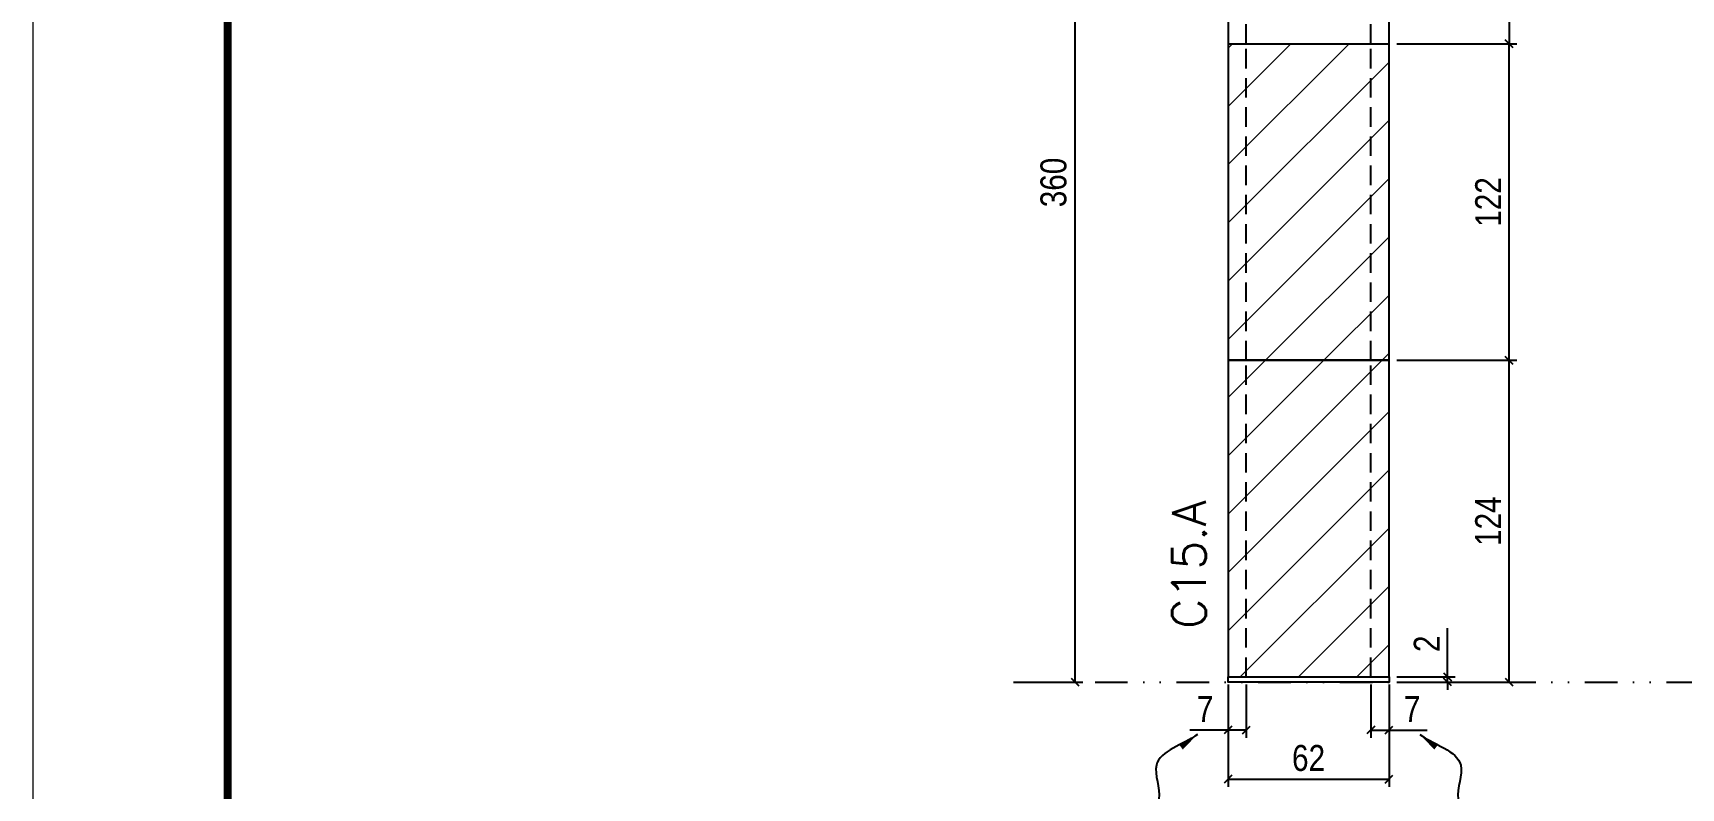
# Model space of a CAD drawing. Extents: x 2949 to 9203, y -16089 to 12527.
# Drawn here: x 6133 to 6767, y -4253 to -3962 of the extents above; entities that cross this region are included whole.
import ezdxf

# ---------------------------------------------------------------- set-up
doc = ezdxf.new("R2010")
doc.units = 0
for name, pattern in [('DASHED', [0.75, 0.5, -0.25]), ('DIVIDE2', [0.625, 0.25, -0.125, 0, -0.125, 0, -0.125]), ('HIDDEN', [0.375, 0.25, -0.125])]:
    doc.linetypes.add(name, pattern=pattern)
for name, color, linetype in [('COTA', 241, 'Continuous'), ('cotas', 4, 'Continuous'), ('Nível', 160, 'Continuous'), ('Painéis', 200, 'Continuous'), ('Sarrafo de Pressão', 42, 'HIDDEN')]:
    doc.layers.add(name, color=color, linetype=linetype)
for name, color, linetype, lineweight in [('Folhas', 255, 'Continuous', 9), ('Hachura', 251, 'Continuous', 9), ('SARRAFO DE PRESSAO', 251, 'DASHED', 9), ('Texto Seção', 7, 'Continuous', 15)]:
    doc.layers.add(name, color=color, linetype=linetype, lineweight=lineweight)
doc.styles.add('COTA TECNICA', font='techl___.ttf', dxfattribs={"height": 10})
doc.styles.add('COTA TECNICA-50', font='techl___.ttf', dxfattribs={"height": 10})
doc.styles.add('REGUA-120', font='ROMANS.shx', dxfattribs={"height": 15})
doc.styles.get("Standard").update_dxf_attribs({"font": 'arial.ttf'})
doc.dimstyles.new('COTA PAINEL-50', dxfattribs={"dimtxt": 10, "dimasz": 3, "dimexe": 3, "dimexo": 3, "dimgap": 3, "dimtad": 1, "dimdec": 1, "dimzin": 12, "dimdsep": 46, "dimtxsty": 'COTA TECNICA-50', "dimblk1": 'OBLIQUE', "dimblk2": 'OBLIQUE', "dimsah": 1, "dimcen": 0.9, "dimclrd": 4, "dimclre": 4, "dimclrt": 240, "dimadec": 1, "dimazin": 3, "dimtfac": 1, "dimtdec": 1, "dimtmove": 0, "dimatfit": 3, "dimfxl": 1, "dimtolj": 1, "dimtzin": 12, "dimarcsym": 0})
doc.dimstyles.new('PAINEL', dxfattribs={"dimtxt": 10, "dimasz": 3, "dimexe": 3, "dimexo": 3, "dimgap": 3, "dimtad": 1, "dimdec": 1, "dimzin": 12, "dimdsep": 46, "dimtxsty": 'COTA TECNICA', "dimblk1": 'OBLIQUE', "dimblk2": 'OBLIQUE', "dimsah": 1, "dimcen": 0.9, "dimclrd": 4, "dimclre": 4, "dimclrt": 240, "dimadec": 1, "dimazin": 3, "dimtfac": 1, "dimtdec": 1, "dimtmove": 0, "dimatfit": 3, "dimfxl": 1, "dimtolj": 1, "dimtzin": 12, "dimarcsym": 0})
doc.dimstyles.get("Standard").update_dxf_attribs({"dimtxt": 0.18, "dimasz": 0.18, "dimexe": 0.18, "dimexo": 0.0625, "dimgap": 0.09, "dimtad": 0, "dimtih": 1, "dimtoh": 1, "dimdec": 4, "dimzin": 0, "dimdsep": 46, "dimtxsty": 'Standard', "dimcen": 0.09, "dimadec": 0, "dimazin": 0, "dimtfac": 1, "dimtdec": 4, "dimtofl": 0, "dimtmove": 0, "dimatfit": 3, "dimfxl": 1, "dimtolj": 1, "dimtzin": 0, "dimarcsym": 0})
pattern_1 = [(45, (-80.981, 0), (-11.22532, 11.22532), [])]

# ---------------------------------------------------------------- blocks, each defined once
blk = doc.blocks.new('9999999999')
at = {"layer": 'Folhas'}
blk.add_lwpolyline([(98138.98, 34190.21), (99623.98, 34190.21), (99623.98, 35240.21), (98138.98, 35240.21)], close=True, dxfattribs=at)
at = {"layer": 'Folhas', "color": 30, "const_width": 3}
blk.add_lwpolyline([(98213.98, 34230.21), (99583.98, 34230.21), (99583.98, 35200.21), (98213.98, 35200.21)], close=True, dxfattribs=at)
blk = doc.blocks.new('_Oblique')
at = {"color": 0, "linetype": 'ByBlock', "lineweight": -2}
blk.add_line((-0.5, -0.5), (0.5, 0.5), dxfattribs=at)
blk = doc.blocks.new('*D2044')
at = {"layer": 'cotas', "color": 4, "linetype": 'ByBlock', "lineweight": -2, "transparency": 16777216}
for p, q in [((6513.17, -3852.03), (6536.88, -3852.03)), ((6533.88, -3852.03), (6533.88, -4212.03)), ((6513.17, -4212.03), (6536.88, -4212.03))]:
    blk.add_line(p, q, dxfattribs=at)
at = {"layer": 'Defpoints', "color": 0, "linetype": 'ByBlock', "transparency": 16777216}
for p in [(6510.17, -3852.03), (6510.17, -4212.03), (6533.88, -4212.03)]:
    blk.add_point(p, dxfattribs=at)
at = {"layer": 'cotas', "color": 4, "linetype": 'ByBlock', "lineweight": -2, "transparency": 16777216, "xscale": 3, "yscale": 3, "zscale": 3}
for p, rotation in [((6533.88, -3852.03), 90), ((6533.88, -4212.03), 270)]:
    blk.add_blockref('_Oblique', p, dxfattribs=dict(at, rotation=rotation))
at = {"layer": 'cotas', "color": 240, "linetype": 'ByBlock', "transparency": 16777216, "insert": (6525.67, -4019.51), "char_height": 10, "attachment_point": 5, "rotation": 90, "style": 'COTA TECNICA'}
blk.add_mtext('\\A1;360', dxfattribs=at)
blk = doc.blocks.new('*D2026')
at = {"layer": 'COTA', "color": 4, "lineweight": -2, "transparency": 16777216}
for p, q in [((6592.88, -4213.03), (6592.88, -4252.49)), ((6654.88, -4213.03), (6654.88, -4252.49)), ((6592.88, -4249.49), (6654.88, -4249.49))]:
    blk.add_line(p, q, dxfattribs=at)
at = {"layer": 'Defpoints', "color": 0, "transparency": 16777216}
for p in [(6592.88, -4210.03), (6654.88, -4210.03), (6654.88, -4249.49)]:
    blk.add_point(p, dxfattribs=at)
at = {"layer": 'COTA', "color": 4, "lineweight": -2, "transparency": 16777216, "xscale": 3, "yscale": 3, "zscale": 3, "rotation": 180}
blk.add_blockref('_Oblique', (6592.88, -4249.49), dxfattribs=at)
at = {"layer": 'COTA', "color": 4, "lineweight": -2, "transparency": 16777216, "xscale": 3, "yscale": 3, "zscale": 3}
blk.add_blockref('_Oblique', (6654.88, -4249.49), dxfattribs=at)
at = {"layer": 'COTA', "color": 240, "transparency": 16777216, "insert": (6623.88, -4241.38), "char_height": 10, "attachment_point": 5, "style": 'COTA TECNICA'}
blk.add_mtext('\\A1;62', dxfattribs=at)
blk = doc.blocks.new('*D2027')
at = {"layer": 'COTA', "color": 4, "lineweight": -2, "transparency": 16777216}
for p, q in [((6657.88, -4088.03), (6704.12, -4088.03)), ((6701.12, -4212.03), (6701.12, -4088.03)), ((6657.88, -4212.03), (6704.12, -4212.03))]:
    blk.add_line(p, q, dxfattribs=at)
at = {"layer": 'Defpoints', "color": 0, "transparency": 16777216}
for p in [(6654.88, -4088.03), (6701.12, -4088.03), (6654.88, -4212.03)]:
    blk.add_point(p, dxfattribs=at)
at = {"layer": 'COTA', "color": 4, "lineweight": -2, "transparency": 16777216, "xscale": 3, "yscale": 3, "zscale": 3}
for p, rotation in [((6701.12, -4088.03), 90), ((6701.12, -4212.03), 270)]:
    blk.add_blockref('_Oblique', p, dxfattribs=dict(at, rotation=rotation))
at = {"layer": 'COTA', "color": 240, "transparency": 16777216, "insert": (6693.05, -4150.03), "char_height": 10, "attachment_point": 5, "rotation": 90, "style": 'COTA TECNICA-50'}
blk.add_mtext('\\A1;124', dxfattribs=at)
blk = doc.blocks.new('*D2028')
at = {"layer": 'COTA', "color": 4, "lineweight": -2, "transparency": 16777216}
for p, q in [((6677.41, -4210.03), (6677.41, -4191.23)), ((6657.88, -4210.03), (6680.41, -4210.03)), ((6657.88, -4212.03), (6680.41, -4212.03)), ((6677.41, -4212.03), (6677.41, -4210.03)), ((6677.41, -4212.03), (6677.41, -4215.03))]:
    blk.add_line(p, q, dxfattribs=at)
at = {"layer": 'Defpoints', "color": 0, "transparency": 16777216}
for p in [(6654.88, -4210.03), (6654.88, -4212.03), (6677.41, -4212.03)]:
    blk.add_point(p, dxfattribs=at)
at = {"layer": 'COTA', "color": 4, "lineweight": -2, "transparency": 16777216, "xscale": 3, "yscale": 3, "zscale": 3}
for p, rotation in [((6677.41, -4210.03), 270), ((6677.41, -4212.03), 90)]:
    blk.add_blockref('_Oblique', p, dxfattribs=dict(at, rotation=rotation))
at = {"layer": 'COTA', "color": 240, "transparency": 16777216, "insert": (6669.41, -4197.29), "char_height": 10, "attachment_point": 5, "rotation": 90, "style": 'COTA TECNICA-50'}
blk.add_mtext('\\A1;2', dxfattribs=at)
blk = doc.blocks.new('*D2029')
at = {"layer": 'COTA', "color": 4, "linetype": 'ByBlock', "lineweight": -2, "transparency": 16777216}
for p, q in [((6657.88, -3966.03), (6704.12, -3966.03)), ((6701.12, -4088.03), (6701.12, -3966.03)), ((6657.88, -4088.03), (6704.12, -4088.03))]:
    blk.add_line(p, q, dxfattribs=at)
at = {"layer": 'Defpoints', "color": 0, "linetype": 'ByBlock', "transparency": 16777216}
for p in [(6654.88, -3966.03), (6701.12, -3966.03), (6654.88, -4088.03)]:
    blk.add_point(p, dxfattribs=at)
at = {"layer": 'COTA', "color": 4, "linetype": 'ByBlock', "lineweight": -2, "transparency": 16777216, "xscale": 3, "yscale": 3, "zscale": 3}
for p, rotation in [((6701.12, -3966.03), 90), ((6701.12, -4088.03), 270)]:
    blk.add_blockref('_Oblique', p, dxfattribs=dict(at, rotation=rotation))
at = {"layer": 'COTA', "color": 240, "linetype": 'ByBlock', "transparency": 16777216, "insert": (6693.06, -4027.03), "char_height": 10, "attachment_point": 5, "rotation": 90, "style": 'COTA TECNICA'}
blk.add_mtext('\\A1;122', dxfattribs=at)
blk = doc.blocks.new('*D2038')
at = {"layer": 'COTA', "color": 4, "lineweight": -2, "transparency": 16777216}
for p, q in [((6592.88, -4215.03), (6592.88, -4233.54)), ((6599.88, -4213.03), (6599.88, -4233.54)), ((6592.88, -4230.54), (6578.15, -4230.54)), ((6599.88, -4230.54), (6592.88, -4230.54))]:
    blk.add_line(p, q, dxfattribs=at)
at = {"layer": 'Defpoints', "color": 0, "transparency": 16777216}
for p in [(6592.88, -4212.03), (6599.88, -4210.03), (6592.88, -4230.54)]:
    blk.add_point(p, dxfattribs=at)
at = {"layer": 'COTA', "color": 4, "lineweight": -2, "transparency": 16777216, "xscale": 3, "yscale": 3, "zscale": 3, "rotation": 180}
blk.add_blockref('_Oblique', (6592.88, -4230.54), dxfattribs=at)
at = {"layer": 'COTA', "color": 4, "lineweight": -2, "transparency": 16777216, "xscale": 3, "yscale": 3, "zscale": 3}
blk.add_blockref('_Oblique', (6599.88, -4230.54), dxfattribs=at)
at = {"layer": 'COTA', "color": 240, "transparency": 16777216, "insert": (6584.02, -4222.47), "char_height": 10, "attachment_point": 5, "style": 'COTA TECNICA-50'}
blk.add_mtext('\\A1;7', dxfattribs=at)
blk = doc.blocks.new('*D2039')
at = {"layer": 'COTA', "color": 4, "lineweight": -2, "transparency": 16777216}
for p, q in [((6647.88, -4213.03), (6647.88, -4233.54)), ((6654.88, -4215.03), (6654.88, -4233.54)), ((6647.88, -4230.54), (6654.88, -4230.54)), ((6654.88, -4230.54), (6669.61, -4230.54))]:
    blk.add_line(p, q, dxfattribs=at)
at = {"layer": 'Defpoints', "color": 0, "transparency": 16777216}
for p in [(6647.88, -4210.03), (6654.88, -4212.03), (6654.88, -4230.54)]:
    blk.add_point(p, dxfattribs=at)
at = {"layer": 'COTA', "color": 4, "lineweight": -2, "transparency": 16777216, "xscale": 3, "yscale": 3, "zscale": 3, "rotation": 180}
blk.add_blockref('_Oblique', (6647.88, -4230.54), dxfattribs=at)
at = {"layer": 'COTA', "color": 4, "lineweight": -2, "transparency": 16777216, "xscale": 3, "yscale": 3, "zscale": 3}
blk.add_blockref('_Oblique', (6654.88, -4230.54), dxfattribs=at)
at = {"layer": 'COTA', "color": 240, "transparency": 16777216, "insert": (6663.75, -4222.47), "char_height": 10, "attachment_point": 5, "style": 'COTA TECNICA-50'}
blk.add_mtext('\\A1;7', dxfattribs=at)
blk = doc.blocks.new('*D3419')
at = {"layer": 'Defpoints', "color": 0, "transparency": 16777216}
for p in [(6626.88, -3916.03), (6654.88, -3966.03), (6701.12, -3966.03)]:
    blk.add_point(p, dxfattribs=at)
at = {"layer": 'Painéis', "color": 4, "lineweight": -2, "transparency": 16777216}
for p, q in [((6629.88, -3916.03), (6704.12, -3916.03)), ((6701.12, -3916.03), (6701.12, -3966.03)), ((6657.88, -3966.03), (6704.12, -3966.03))]:
    blk.add_line(p, q, dxfattribs=at)
at = {"layer": 'Painéis', "color": 4, "lineweight": -2, "transparency": 16777216, "xscale": 3, "yscale": 3, "zscale": 3}
for p, rotation in [((6701.12, -3916.03), 90), ((6701.12, -3966.03), 270)]:
    blk.add_blockref('_Oblique', p, dxfattribs=dict(at, rotation=rotation))
at = {"layer": 'Painéis', "color": 240, "transparency": 16777216, "insert": (6693.01, -3941.03), "char_height": 10, "attachment_point": 5, "rotation": 90, "style": 'COTA TECNICA-50'}
blk.add_mtext('\\A1;50', dxfattribs=at)

msp = doc.modelspace()

# ---------------------------------------------------------------- hatches: boundary and pattern name
at = {"layer": 'Hachura', "linetype": 'ByBlock'}
h = msp.add_hatch(dxfattribs=at)
h.set_pattern_fill('ANSI31', color=256, scale=5)
h.set_pattern_definition(pattern_1)
h.paths.add_polyline_path([(6592.88, -4088.03), (6654.88, -4088.03), (6654.88, -3966.03), (6592.88, -3966.03)])
h = msp.add_hatch(dxfattribs=at)
h.set_pattern_fill('ANSI31', color=256, scale=5)
h.set_pattern_definition(pattern_1)
h.paths.add_polyline_path([(6654.88, -4088.03), (6592.88, -4088.03), (6592.88, -4210.03), (6654.88, -4210.03)])

# ---------------------------------------------------------------- linework, layer by layer
at = {"layer": 'Nível', "color": 4, "linetype": 'DIVIDE2', "ltscale": 50}
msp.add_line((6510.17, -4212.03), (7564.03, -4212.03), dxfattribs=at)
at = {"layer": 'Painéis'}
for p, q in [((6592.88, -3916.03), (6592.88, -4088.03)), ((6654.88, -4088.03), (6654.88, -3936.03)), ((6592.88, -3966.03), (6654.88, -3966.03)), ((6592.88, -4088.03), (6654.88, -4088.03))]:
    msp.add_line(p, q, dxfattribs=at)
for points in [[(6592.88, -4210.03), (6654.88, -4210.03), (6654.88, -4088.03), (6592.88, -4088.03)], [(6592.88, -4210.03), (6654.88, -4210.03), (6654.88, -4212.03), (6592.88, -4212.03)]]:
    msp.add_lwpolyline(points, close=True, dxfattribs=at)
at = {"layer": 'Sarrafo de Pressão', "ltscale": 30}
for p, q in [((6599.88, -3966.03), (6599.88, -3916.03)), ((6647.88, -3966.03), (6647.88, -3936.03)), ((6599.88, -4088.03), (6599.88, -3966.03)), ((6647.88, -4088.03), (6647.88, -3966.03)), ((6599.88, -4210.03), (6599.88, -4088.03)), ((6647.88, -4210.03), (6647.88, -4088.03))]:
    msp.add_line(p, q, dxfattribs=at)

# ---------------------------------------------------------------- block references
at = {"layer": 'SARRAFO DE PRESSAO', "color": 6, "linetype": 'ByBlock'}
msp.add_blockref('9999999999', (-92006.44, -38793.52), dxfattribs=at)

# ---------------------------------------------------------------- texts
at = {"layer": 'Texto Seção', "insert": (6584.33, -4191.57), "char_height": 13, "width": 285.3299, "attachment_point": 7, "rotation": 90, "style": 'REGUA-120'}
msp.add_mtext('C15.A', dxfattribs=at)

# ---------------------------------------------------------------- dimensions: what is measured, and where the dimension line sits
at = {"layer": 'COTA', "linetype": 'ByBlock'}
dim = msp.add_linear_dim(base=(6701.12, -3966.03), p1=(6654.88, -4088.03), p2=(6654.88, -3966.03), angle=90, dimstyle='PAINEL', override={"dimtmove": 1}, dxfattribs=at)
dim.commit()
dim.dimension.update_dxf_attribs({"geometry": '*D2029', "text_midpoint": (6693.06, -4027.03)})
at = {"layer": 'COTA'}
for base, p1, p2, angle, picture, middle in [((6701.12, -4088.03), (6654.88, -4212.03), (6654.88, -4088.03), 90, '*D2027', (6693.05, -4150.03)), ((6592.88, -4230.54), (6599.88, -4210.03), (6592.88, -4212.03), 180, '*D2038', (6584.02, -4222.47))]:
    dim = msp.add_linear_dim(base=base, p1=p1, p2=p2, angle=angle, dimstyle='COTA PAINEL-50', dxfattribs=at)
    dim.commit()
    dim.dimension.update_dxf_attribs({"geometry": picture, "text_midpoint": middle})
dim = msp.add_linear_dim(base=(6677.41, -4212.03), p1=(6654.88, -4210.03), p2=(6654.88, -4212.03), angle=90, dimstyle='COTA PAINEL-50', dxfattribs=at)
dim.commit()
dim.dimension.update_dxf_attribs({"geometry": '*D2028', "text_midpoint": (6677.41, -4197.29), "dimtype": 160})
dim = msp.add_linear_dim(base=(6654.88, -4249.49), p1=(6592.88, -4210.03), p2=(6654.88, -4210.03), dimstyle='PAINEL', override={"dimarcsym": 2}, dxfattribs=at)
dim.commit()
dim.dimension.update_dxf_attribs({"geometry": '*D2026', "text_midpoint": (6623.88, -4241.38)})
dim = msp.add_linear_dim(base=(6654.88, -4230.54), p1=(6647.88, -4210.03), p2=(6654.88, -4212.03), dimstyle='COTA PAINEL-50', dxfattribs=at)
dim.commit()
dim.dimension.update_dxf_attribs({"geometry": '*D2039', "text_midpoint": (6663.75, -4222.47)})
at = {"layer": 'cotas', "linetype": 'ByBlock'}
dim = msp.add_linear_dim(base=(6533.88, -4212.03), p1=(6510.17, -3852.03), p2=(6510.17, -4212.03), angle=90, dimstyle='PAINEL', dxfattribs=at)
dim.commit()
dim.dimension.update_dxf_attribs({"geometry": '*D2044', "text_midpoint": (6533.88, -4019.51), "dimtype": 160})
at = {"layer": 'Painéis'}
dim = msp.add_linear_dim(base=(6701.12, -3966.03), p1=(6626.88, -3916.03), p2=(6654.88, -3966.03), angle=90, dimstyle='COTA PAINEL-50', dxfattribs=at)
dim.commit()
dim.dimension.update_dxf_attribs({"geometry": '*D3419', "text_midpoint": (6693.01, -3941.03)})

# ---------------------------------------------------------------- leaders
at = {"layer": 'COTA', "path_type": 1}
for points in [[(6581.05, -4232.21), (6565.27, -4244.05), (6566.19, -4257.06), (6560.64, -4266.84)], [(6666.71, -4232.21), (6682.5, -4244.05), (6681.57, -4257.06), (6687.12, -4266.84)]]:
    msp.add_leader(points, dimstyle='Standard', override={"dimasz": 8}, dxfattribs=at)

doc.saveas('drawing.dxf')
